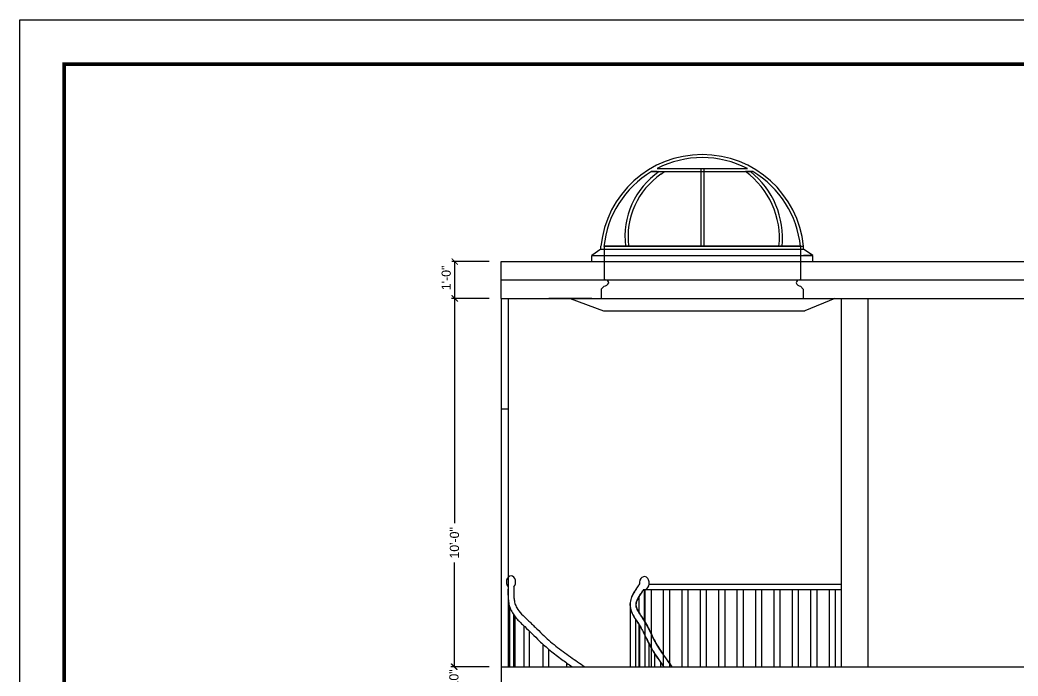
# Model space of a CAD drawing. Extents: x 10753 to 18704, y -5361 to 1140.
# Drawn here: x 11744.9 to 12070.2, y -2950.2 to -2736.5 of the extents above; entities that cross this region are included whole.
import ezdxf

# ---------------------------------------------------------------- set-up
doc = ezdxf.new("R2010")
doc.units = 0
doc.header["$LTSCALE"] = 30
doc.header["$MEASUREMENT"] = 0
doc.header["$PDMODE"] = 3
doc.layers.get('0').update_dxf_attribs({"linetype": 'CONTINUOUS'})
doc.layers.get('DEFPOINTS').update_dxf_attribs({"linetype": 'CONTINUOUS'})
for name, color, linetype in [('DOOR', 4, 'CONTINUOUS'), ('DWL', 1, 'CONTINUOUS'), ('FLOORING', 194, 'CONTINUOUS'), ('SEAL', 1, 'CONTINUOUS'), ('STAIRS', 5, 'CONTINUOUS'), ('Stairs section', 5, 'CONTINUOUS'), ('WL', 9, 'CONTINUOUS')]:
    doc.layers.add(name, color=color, linetype=linetype)
doc.styles.get("Standard").update_dxf_attribs({"font": 'stylu.ttf', "height": 3})
doc.dimstyles.new('D1', dxfattribs={"dimtxt": 6, "dimasz": 5, "dimexe": 1, "dimexo": 2, "dimgap": 1, "dimtad": 1, "dimdec": 4, "dimzin": 3, "dimdsep": 46, "dimlunit": 4, "dimtxsty": 'Standard', "dimcen": 3, "dimclrd": 7, "dimclre": 7, "dimclrt": 2, "dimadec": 0, "dimazin": 0, "dimtfac": 1, "dimtdec": 4, "dimtofl": 0, "dimtmove": 2, "dimatfit": 3, "dimfxl": 1, "dimfrac": 2, "dimtolj": 1, "dimtzin": 1, "dimarcsym": 0})

# ---------------------------------------------------------------- blocks, each defined once
blk = doc.blocks.new('_ArchTick')
at = {"color": 0, "linetype": 'ByBlock', "const_width": 0.15}
blk.add_lwpolyline([(-0.5, -0.5), (0.5, 0.5)], dxfattribs=at)
blk = doc.blocks.new('*D700')
at = {"layer": 'DEFPOINTS', "color": 0, "transparency": 16777216}
for p in [(11886.36, -2947.19), (11901.79, -2947.19), (11901.79, -2957.19)]:
    blk.add_point(p, dxfattribs=at)
at = {"layer": 'DOOR', "color": 93, "lineweight": -2, "transparency": 16777216}
for p, q in [((11897.79, -2947.19), (11885.36, -2947.19)), ((11886.36, -2947.19), (11886.36, -2947.19)), ((11886.36, -2957.19), (11886.36, -2954.83)), ((11897.79, -2957.19), (11885.36, -2957.19))]:
    blk.add_line(p, q, dxfattribs=at)
at = {"layer": 'DOOR', "color": 93, "lineweight": -2, "transparency": 16777216, "xscale": 2, "yscale": 2, "zscale": 2}
for p, rotation in [((11886.36, -2947.19), 90), ((11886.36, -2957.19), 270)]:
    blk.add_blockref('_ArchTick', p, dxfattribs=dict(at, rotation=rotation))
at = {"layer": 'DOOR', "color": 93, "transparency": 16777216, "insert": (11886.36, -2951.01), "char_height": 3, "attachment_point": 5, "rotation": 90}
blk.add_mtext('\\A1;10"', dxfattribs=at)
blk = doc.blocks.new('*D701')
at = {"layer": 'DEFPOINTS', "color": 0, "transparency": 16777216}
for p in [(11886.53, -2827.19), (11901.79, -2827.19), (11901.79, -2947.19)]:
    blk.add_point(p, dxfattribs=at)
at = {"layer": 'DOOR', "color": 93, "lineweight": -2, "transparency": 16777216}
for p, q in [((11897.79, -2827.19), (11885.53, -2827.19)), ((11886.53, -2827.19), (11886.53, -2900.4)), ((11886.53, -2947.19), (11886.53, -2913.29)), ((11897.79, -2947.19), (11885.53, -2947.19))]:
    blk.add_line(p, q, dxfattribs=at)
at = {"layer": 'DOOR', "color": 93, "lineweight": -2, "transparency": 16777216, "xscale": 2, "yscale": 2, "zscale": 2}
for p, rotation in [((11886.53, -2827.19), 90), ((11886.53, -2947.19), 270)]:
    blk.add_blockref('_ArchTick', p, dxfattribs=dict(at, rotation=rotation))
at = {"layer": 'DOOR', "color": 93, "transparency": 16777216, "insert": (11886.53, -2906.84), "char_height": 3, "attachment_point": 5, "rotation": 90}
blk.add_mtext('\\A1;10\'-0"', dxfattribs=at)
blk = doc.blocks.new('*D702')
at = {"layer": 'DEFPOINTS', "color": 0, "transparency": 16777216}
for p in [(11886.66, -2815.19), (11901.79, -2815.19), (11901.79, -2827.19)]:
    blk.add_point(p, dxfattribs=at)
at = {"layer": 'DOOR', "color": 93, "lineweight": -2, "transparency": 16777216}
for p, q in [((11897.79, -2815.19), (11885.66, -2815.19)), ((11886.66, -2827.19), (11886.66, -2815.19)), ((11897.79, -2827.19), (11885.66, -2827.19))]:
    blk.add_line(p, q, dxfattribs=at)
at = {"layer": 'DOOR', "color": 93, "lineweight": -2, "transparency": 16777216, "xscale": 2, "yscale": 2, "zscale": 2}
for p, rotation in [((11886.66, -2815.19), 90), ((11886.66, -2827.19), 270)]:
    blk.add_blockref('_ArchTick', p, dxfattribs=dict(at, rotation=rotation))
at = {"layer": 'DOOR', "color": 93, "transparency": 16777216, "insert": (11883.84, -2820.49), "char_height": 3, "attachment_point": 5, "rotation": 90}
blk.add_mtext('\\A1;1\'-0"', dxfattribs=at)

msp = doc.modelspace()

# ---------------------------------------------------------------- linework, layer by layer
at = {"layer": 'DWL'}
for p, q in [((11946.75214, -2920.33127), (11946.81566, -2920.33127)), ((11949.96713, -2920.33127), (12012.57454, -2920.33127)), ((11948.20302, -2922.04015), (12012.57454, -2922.04015)), ((11948.57977, -2922.04015), (11948.57977, -2947.18571)), ((11950.57977, -2922.04015), (11950.57977, -2947.18571)), ((11954.57977, -2922.04015), (11954.57977, -2947.18571)), ((11956.57977, -2922.04015), (11956.57977, -2947.18571)), ((11960.57977, -2922.04015), (11960.57977, -2947.18571)), ((11962.57977, -2922.04015), (11962.57977, -2947.18571)), ((11966.57977, -2922.04015), (11966.57977, -2947.18571)), ((11968.57977, -2922.04015), (11968.57977, -2947.18571)), ((11972.57977, -2922.04015), (11972.57977, -2947.18571)), ((11974.57977, -2922.04015), (11974.57977, -2947.18571)), ((11978.57977, -2922.04015), (11978.57977, -2947.18571)), ((11980.57977, -2922.04015), (11980.57977, -2947.18571)), ((11984.57977, -2922.04015), (11984.57977, -2947.18571)), ((11986.57977, -2922.04015), (11986.57977, -2947.18571)), ((11990.57977, -2922.04015), (11990.57977, -2947.18571)), ((11992.57977, -2922.04015), (11992.57977, -2947.18571)), ((11996.57977, -2922.04015), (11996.57977, -2947.18571)), ((11998.57977, -2922.04015), (11998.57977, -2947.18571)), ((12002.57977, -2922.04015), (12002.57977, -2947.18571)), ((12004.57977, -2922.04015), (12004.57977, -2947.18571)), ((12008.57977, -2922.04015), (12008.57977, -2947.18571)), ((12010.57977, -2922.04015), (12010.57977, -2947.18571))]:
    msp.add_line(p, q, dxfattribs=at)
at = {"layer": 'FLOORING'}
msp.add_line((11903.98199, -2918.0852), (11903.98199, -2924.26122), dxfattribs=at)
at = {"layer": 'SEAL', "color": 1}
msp.add_lwpolyline([(12691.57105, -2736.45465), (12691.57105, -3372.008), (11744.93463, -3372.008), (11744.93463, -2736.45465)], close=True, dxfattribs=at)
at = {"layer": 'STAIRS'}
for p, q in [((11904.01688, -2921.18571), (11903.98199, -2921.18571)), ((11903.98199, -2921.18571), (11903.98199, -2947.18571)), ((11948.45971, -2932.36101), (11948.45971, -2922.05284)), ((11946.55896, -2924.49914), (11946.55896, -2929.43225)), ((11904.44521, -2927.42442), (11904.44521, -2947.18571)), ((11905.88274, -2947.18571), (11905.88274, -2930.36504)), ((11943.77882, -2927.21843), (11943.77882, -2947.18571)), ((11906.34596, -2947.18571), (11906.34596, -2930.98166)), ((11945.67957, -2947.18571), (11945.67957, -2931.95827)), ((11946.55896, -2933.27765), (11946.55896, -2947.18571)), ((11946.79441, -2933.638), (11946.79441, -2947.18571)), ((11909.09406, -2933.82795), (11909.09406, -2947.18571)), ((11910.99481, -2947.18571), (11910.99481, -2935.65103)), ((11915.33672, -2939.84311), (11915.33672, -2947.18571)), ((11948.69516, -2947.18571), (11948.69516, -2937.14744)), ((11949.87077, -2939.57042), (11949.87077, -2947.18571)), ((11917.23747, -2947.18571), (11917.23747, -2941.50349)), ((11951.77152, -2947.18571), (11951.77152, -2942.8589)), ((11923.05048, -2945.93333), (11923.05048, -2947.18571)), ((11953.67207, -2945.67568), (11953.67207, -2947.18571))]:
    msp.add_line(p, q, dxfattribs=at)
for centre, major_axis, start_param, end_param in [((11904.94981, -2919.61695), (0, 1.99165), 3.80537458, 8.731744623), ((11904.94981, -2919.61695), (0, 1.99165), 3.80537458, 8.731744623), ((11948.39139, -2919.9469), (0, 2.10786), 3.023777867, 8.037357802)]:
    msp.add_ellipse(centre, major_axis=major_axis, ratio=0.7603, start_param=start_param, end_param=end_param, dxfattribs=at)
for points, knots in [([(11946.75214, -2920.33127), (11946.56571, -2920.59309), (11946.3774, -2920.85755), (11945.81667, -2921.65918), (11945.44846, -2922.20398), (11944.79301, -2923.29838), (11944.50181, -2923.84594), (11944.02683, -2925.00563), (11943.84132, -2925.62131), (11943.72247, -2926.56567), (11943.70602, -2926.85527), (11943.72091, -2927.46771), (11943.75712, -2927.7831), (11943.87151, -2928.38421), (11943.94948, -2928.67251), (11944.25854, -2929.60127), (11944.55228, -2930.19456), (11945.19915, -2931.32858), (11945.55425, -2931.86924), (11946.25717, -2932.92106), (11946.60513, -2933.43201), (11947.2214, -2934.41829), (11947.50109, -2934.91295), (11948.03247, -2935.91652), (11948.2832, -2936.42388), (11948.83256, -2937.56362), (11949.12933, -2938.19872), (11949.64892, -2939.26181), (11949.86402, -2939.68891), (11950.31578, -2940.53524), (11950.55011, -2940.95215), (11951.27297, -2942.18614), (11951.78133, -2942.98655), (11952.88156, -2944.6413), (11953.47527, -2945.49036), (11954.27133, -2946.61381), (11954.47559, -2946.90035), (11954.68031, -2947.18571)], [0, 0, 0, 0, 0.913674836, 0.913674836, 2.741024509, 2.741024509, 4.470674674, 4.470674674, 6.20032484, 6.20032484, 6.935354847, 6.935354847, 7.733498702, 7.733498702, 8.531642557, 8.531642557, 10.405771528, 10.405771528, 12.279900498, 12.279900498, 14.154029469, 14.154029469, 16.02815844, 16.02815844, 17.90228741, 17.90228741, 20.19509475, 20.19509475, 21.714694395, 21.714694395, 23.234294041, 23.234294041, 26.273493331, 26.273493331, 29.656524464, 29.656524464, 30.821387682, 30.821387682, 30.821387682, 30.821387682]), ([(11946.81566, -2920.33127), (11946.62923, -2920.59309), (11946.44092, -2920.85755), (11945.88019, -2921.65918), (11945.51198, -2922.20398), (11944.85653, -2923.29838), (11944.56533, -2923.84594), (11944.09034, -2925.00563), (11943.90484, -2925.62131), (11943.78599, -2926.56567), (11943.76954, -2926.85527), (11943.78442, -2927.46771), (11943.82064, -2927.7831), (11943.93503, -2928.38421), (11944.01299, -2928.67251), (11944.32206, -2929.60127), (11944.6158, -2930.19456), (11945.26267, -2931.32858), (11945.61777, -2931.86924), (11946.32069, -2932.92106), (11946.66865, -2933.43201), (11947.28492, -2934.41829), (11947.56461, -2934.91295), (11948.09599, -2935.91652), (11948.34672, -2936.42388), (11948.89608, -2937.56362), (11949.19285, -2938.19872), (11949.71244, -2939.26181), (11949.92754, -2939.68891), (11950.3793, -2940.53524), (11950.61363, -2940.95215), (11951.33649, -2942.18614), (11951.84485, -2942.98655), (11952.94508, -2944.6413), (11953.53879, -2945.49036), (11954.33485, -2946.61381), (11954.53911, -2946.90035), (11954.74383, -2947.18571)], [0, 0, 0, 0, 0.913674836, 0.913674836, 2.741024509, 2.741024509, 4.470674674, 4.470674674, 6.20032484, 6.20032484, 6.935354847, 6.935354847, 7.733498702, 7.733498702, 8.531642557, 8.531642557, 10.405771528, 10.405771528, 12.279900498, 12.279900498, 14.154029469, 14.154029469, 16.02815844, 16.02815844, 17.90228741, 17.90228741, 20.19509475, 20.19509475, 21.714694395, 21.714694395, 23.234294041, 23.234294041, 26.273493331, 26.273493331, 29.656524464, 29.656524464, 30.821387682, 30.821387682, 30.821387682, 30.821387682]), ([(11903.98239, -2921.14915), (11903.9749, -2921.48612), (11903.9673, -2921.82696), (11903.95173, -2922.85701), (11903.9507, -2923.55364), (11904.00751, -2924.8387), (11904.05603, -2925.42707), (11904.22428, -2926.55116), (11904.33867, -2927.08791), (11904.68163, -2928.19368), (11904.91587, -2928.73607), (11905.45305, -2929.7398), (11905.75637, -2930.20323), (11906.79332, -2931.59281), (11907.60739, -2932.41321), (11908.75445, -2933.51041), (11909.0942, -2933.82724), (11910.24763, -2934.91614), (11911.03706, -2935.69045), (11912.60083, -2937.22955), (11913.37359, -2937.99275), (11914.73768, -2939.29425), (11915.32418, -2939.83955), (11916.52409, -2940.9049), (11917.1344, -2941.4234), (11918.9885, -2942.94275), (11920.25547, -2943.90747), (11922.63027, -2945.64224), (11923.73301, -2946.42094), (11924.83689, -2947.18571)], [0, 0, 0, 0, 0.957904745, 0.957904745, 2.873714236, 2.873714236, 4.485441246, 4.485441246, 5.977311966, 5.977311966, 7.639313559, 7.639313559, 9.301315152, 9.301315152, 12.95124841, 12.95124841, 14.495596591, 14.495596591, 18.346049333, 18.346049333, 22.196502075, 22.196502075, 25.038737156, 25.038737156, 27.880972238, 27.880972238, 33.565442401, 33.565442401, 38.452076456, 38.452076456, 38.452076456, 38.452076456]), ([(11903.98239, -2921.14915), (11903.9749, -2921.48612), (11903.9673, -2921.82696), (11903.95173, -2922.85701), (11903.9507, -2923.55364), (11904.00751, -2924.8387), (11904.05603, -2925.42707), (11904.22428, -2926.55116), (11904.33867, -2927.08791), (11904.68163, -2928.19368), (11904.91587, -2928.73607), (11905.45305, -2929.7398), (11905.75637, -2930.20323), (11906.79332, -2931.59281), (11907.60739, -2932.41321), (11908.75445, -2933.51041), (11909.0942, -2933.82724), (11910.24763, -2934.91614), (11911.03706, -2935.69045), (11912.60083, -2937.22955), (11913.37359, -2937.99275), (11914.73768, -2939.29425), (11915.32418, -2939.83955), (11916.52409, -2940.9049), (11917.1344, -2941.4234), (11918.9885, -2942.94275), (11920.25547, -2943.90747), (11922.63027, -2945.64224), (11923.73301, -2946.42094), (11924.83689, -2947.18571)], [0, 0, 0, 0, 0.957904745, 0.957904745, 2.873714236, 2.873714236, 4.485441246, 4.485441246, 5.977311966, 5.977311966, 7.639313559, 7.639313559, 9.301315152, 9.301315152, 12.95124841, 12.95124841, 14.495596591, 14.495596591, 18.346049333, 18.346049333, 22.196502075, 22.196502075, 25.038737156, 25.038737156, 27.880972238, 27.880972238, 33.565442401, 33.565442401, 38.452076456, 38.452076456, 38.452076456, 38.452076456]), ([(11905.88233, -2921.22227), (11905.87415, -2921.58988), (11905.8661, -2921.95289), (11905.85139, -2923.022), (11905.85459, -2923.70828), (11905.92037, -2924.85315), (11905.97012, -2925.32871), (11906.09841, -2926.05811), (11906.16141, -2926.33257), (11906.3097, -2926.83352), (11906.39497, -2927.06608), (11906.59638, -2927.52931), (11906.71182, -2927.75777), (11907.24887, -2928.69658), (11907.7973, -2929.38379), (11909.04985, -2930.72153), (11909.7515, -2931.37162), (11910.86371, -2932.41985), (11911.26756, -2932.80715), (11912.0579, -2933.57407), (11912.44612, -2933.95502), (11913.59703, -2935.08725), (11914.34596, -2935.82785), (11915.81708, -2937.23873), (11916.53838, -2937.90891), (11918.02186, -2939.20704), (11918.78275, -2939.83766), (11921.10676, -2941.68474), (11922.71115, -2942.85627), (11925.87414, -2945.08985), (11927.42543, -2946.15145), (11928.98438, -2947.18571)], [0, 0, 0, 0, 1.045008342, 1.045008342, 3.135025027, 3.135025027, 4.780688084, 4.780688084, 5.869973639, 5.869973639, 6.893788518, 6.893788518, 7.917603397, 7.917603397, 11.146602348, 11.146602348, 14.375601298, 14.375601298, 16.256121736, 16.256121736, 18.136642175, 18.136642175, 21.897683051, 21.897683051, 25.516052298, 25.516052298, 29.134421545, 29.134421545, 36.371160038, 36.371160038, 43.297241017, 43.297241017, 43.297241017, 43.297241017]), ([(11905.88233, -2921.22227), (11905.87415, -2921.58988), (11905.8661, -2921.95289), (11905.85139, -2923.022), (11905.85459, -2923.70828), (11905.92037, -2924.85315), (11905.97012, -2925.32871), (11906.09841, -2926.05811), (11906.16141, -2926.33257), (11906.3097, -2926.83352), (11906.39497, -2927.06608), (11906.59638, -2927.52931), (11906.71182, -2927.75777), (11907.24887, -2928.69658), (11907.7973, -2929.38379), (11909.04985, -2930.72153), (11909.7515, -2931.37162), (11910.86371, -2932.41985), (11911.26756, -2932.80715), (11912.0579, -2933.57407), (11912.44612, -2933.95502), (11913.59703, -2935.08725), (11914.34596, -2935.82785), (11915.81708, -2937.23873), (11916.53838, -2937.90891), (11918.02186, -2939.20704), (11918.78275, -2939.83766), (11921.10676, -2941.68474), (11922.71115, -2942.85627), (11925.87414, -2945.08985), (11927.42543, -2946.15145), (11928.98438, -2947.18571)], [0, 0, 0, 0, 1.045008342, 1.045008342, 3.135025027, 3.135025027, 4.780688084, 4.780688084, 5.869973639, 5.869973639, 6.893788518, 6.893788518, 7.917603397, 7.917603397, 11.146602348, 11.146602348, 14.375601298, 14.375601298, 16.256121736, 16.256121736, 18.136642175, 18.136642175, 21.897683051, 21.897683051, 25.516052298, 25.516052298, 29.134421545, 29.134421545, 36.371160038, 36.371160038, 43.297241017, 43.297241017, 43.297241017, 43.297241017]), ([(11948.1395, -2922.04015), (11947.95562, -2922.2984), (11947.77358, -2922.55408), (11947.24275, -2923.31261), (11946.90924, -2923.8075), (11946.34601, -2924.74312), (11946.11376, -2925.1854), (11945.77744, -2925.99913), (11945.67515, -2926.36705), (11945.61553, -2926.82852), (11945.6091, -2926.96364), (11945.61904, -2927.24624), (11945.64043, -2927.40773), (11945.72226, -2927.76683), (11945.7829, -2927.96238), (11946.03274, -2928.60808), (11946.29115, -2929.09863), (11946.91492, -2930.12563), (11947.2786, -2930.66278), (11947.89577, -2931.58393), (11948.14465, -2931.95818), (11948.84312, -2933.07666), (11949.24368, -2933.81206), (11949.97526, -2935.25132), (11950.30772, -2935.95698), (11950.93341, -2937.26952), (11951.22762, -2937.87978), (11952.26756, -2939.8649), (11953.125, -2941.22876), (11954.5699, -2943.36545), (11955.12445, -2944.15374), (11956.22043, -2945.69361), (11956.76363, -2946.44427), (11957.31093, -2947.18571)], [0, 0, 0, 0, 0.901212423, 0.901212423, 2.703637268, 2.703637268, 4.443277155, 4.443277155, 6.182917042, 6.182917042, 6.985418038, 6.985418038, 7.931404306, 7.931404306, 8.877390573, 8.877390573, 10.863697129, 10.863697129, 12.850003685, 12.850003685, 14.160055161, 14.160055161, 16.656343596, 16.656343596, 19.152632032, 19.152632032, 21.447134795, 21.447134795, 26.876138777, 26.876138777, 30.083240694, 30.083240694, 33.211292033, 33.211292033, 33.211292033, 33.211292033]), ([(11948.20302, -2922.04015), (11948.01914, -2922.2984), (11947.8371, -2922.55408), (11947.30627, -2923.31261), (11946.97276, -2923.8075), (11946.40953, -2924.74312), (11946.17728, -2925.1854), (11945.84095, -2925.99913), (11945.73867, -2926.36705), (11945.67905, -2926.82852), (11945.67262, -2926.96364), (11945.68256, -2927.24624), (11945.70395, -2927.40773), (11945.78578, -2927.76683), (11945.84642, -2927.96238), (11946.09626, -2928.60808), (11946.35467, -2929.09863), (11946.97844, -2930.12563), (11947.34212, -2930.66278), (11947.95929, -2931.58393), (11948.20817, -2931.95818), (11948.90664, -2933.07666), (11949.3072, -2933.81206), (11950.03878, -2935.25132), (11950.37124, -2935.95698), (11950.99693, -2937.26952), (11951.29114, -2937.87978), (11952.33107, -2939.8649), (11953.18851, -2941.22876), (11954.63342, -2943.36545), (11955.18797, -2944.15374), (11956.28395, -2945.69361), (11956.82715, -2946.44427), (11957.37445, -2947.18571)], [0, 0, 0, 0, 0.901212423, 0.901212423, 2.703637268, 2.703637268, 4.443277155, 4.443277155, 6.182917042, 6.182917042, 6.985418038, 6.985418038, 7.931404306, 7.931404306, 8.877390573, 8.877390573, 10.863697129, 10.863697129, 12.850003685, 12.850003685, 14.160055161, 14.160055161, 16.656343596, 16.656343596, 19.152632032, 19.152632032, 21.447134795, 21.447134795, 26.876138777, 26.876138777, 30.083240694, 30.083240694, 33.211292033, 33.211292033, 33.211292033, 33.211292033])]:
    msp.add_open_spline(points, degree=3, knots=knots, dxfattribs=at)
at = {"layer": 'Stairs section'}
for p, q in [((11952.53465, -2785.87629), (11950.73625, -2785.87629)), ((11950.73625, -2785.87629), (11953.22518, -2785.87645)), ((11952.53465, -2785.87629), (11982.00274, -2785.88335)), ((11952.53489, -2784.87629), (11982.00298, -2784.88335)), ((11953.79507, -2786.69817), (11954.93453, -2785.87686)), ((11966.76894, -2784.87982), (11966.76894, -2810.18571)), ((11967.76894, -2784.87982), (11967.76894, -2810.18571)), ((11983.7997, -2785.88335), (11981.33012, -2785.88319)), ((11982.00274, -2785.88335), (11983.7997, -2785.88335)), ((11934.25146, -2811.18571), (11931.25146, -2813.18571)), ((11931.25146, -2813.18571), (12003.27269, -2813.18571)), ((11931.25146, -2815.18571), (11931.25146, -2813.18571)), ((11931.25146, -2813.18571), (11934.25146, -2813.18571)), ((11934.25146, -2811.18571), (11934.25146, -2810.18571)), ((11934.25146, -2811.18571), (12000.27269, -2811.18571)), ((11935.25659, -2810.18571), (12000.27269, -2810.18571)), ((11935.25659, -2810.18571), (11935.25659, -2821.15114)), ((11935.25659, -2810.18571), (11942.26003, -2810.18571)), ((11999.26756, -2810.18571), (11935.25659, -2810.18571)), ((11999.26756, -2810.18571), (11992.26756, -2810.18571)), ((11999.27764, -2810.28509), (11999.27764, -2821.15114)), ((12000.27269, -2811.18571), (12000.27269, -2810.18571)), ((12003.27269, -2813.18571), (12000.27269, -2811.18571)), ((12003.27269, -2813.18571), (12000.27269, -2813.18571)), ((12003.27269, -2815.18571), (12003.27269, -2813.18571)), ((11901.78715, -2815.18571), (12134.33318, -2815.18571)), ((11901.78715, -2827.18571), (11901.78715, -2815.18571)), ((11901.78715, -2821.18571), (11935.97697, -2821.18571)), ((11935.25659, -2821.15114), (11999.27764, -2821.15114)), ((11936.82826, -2822.15114), (11936.82826, -2822.15114)), ((11998.76574, -2821.18571), (12134.33318, -2821.18571)), ((11935.25659, -2823.15114), (11934.38048, -2824.15114)), ((11934.38048, -2824.15114), (11934.38048, -2827.18571)), ((11999.27764, -2823.15114), (12000.16591, -2824.15114)), ((12000.16591, -2824.15114), (12000.16591, -2827.18571)), ((11901.78715, -2827.18571), (12134.33318, -2827.18571)), ((11901.78715, -2827.18571), (11901.78715, -2947.18571)), ((11903.98199, -2827.18571), (11903.98199, -2947.18571)), ((11931.25146, -2827.18571), (11917.22263, -2827.18571)), ((11924.23704, -2827.18571), (11935.06844, -2831.18571)), ((12010.43567, -2827.18571), (12000.74316, -2831.18571)), ((12012.57454, -2827.18571), (12012.57454, -2947.18571)), ((12021.27195, -2827.18571), (12021.27195, -2947.18571)), ((11935.06844, -2831.18571), (12000.74316, -2831.18571)), ((11901.78715, -2863.18571), (11903.98199, -2863.18571)), ((11901.78715, -2947.18571), (12134.33318, -2947.18571)), ((11901.78715, -2947.18571), (11901.78715, -2957.18571)), ((11924.83689, -2947.18571), (11928.98438, -2947.18571)), ((11954.74383, -2947.18571), (11957.37445, -2947.18571))]:
    msp.add_line(p, q, dxfattribs=at)
for centre, radius, start, end in [((11967.26208, -2813.48278), 33.17486, 5.7037479, 174.2962521), ((11967.26208, -2813.48278), 32.17486, 62.7322264, 117.2403056), ((11967.26208, -2813.48278), 32.17486, 120.9056303, 174.2962521), ((11967.98861, -2807.16342), 25.90548, 124.7429784, 186.6997179), ((11967.98861, -2807.16342), 24.90548, 124.7429784, 186.6997179), ((11965.9033, -2807.43857), 26.507, 354.0512816, 54.4093374), ((11965.9033, -2807.43857), 27.507, 354.0512816, 51.5940039), ((11967.26208, -2813.48278), 32.17486, 5.7037479, 59.0698886), ((11935.14726, -2821.24424), 1.91003, 273.2814109, 331.6531172), ((11935.55702, -2822.41405), 1.29815, 11.6846193, 76.6191474), ((11999.1049, -2822.40078), 1.26152, 97.8704499, 168.5865489), ((11999.33015, -2821.58406), 1.56797, 201.202789, 268.081112)]:
    msp.add_arc(centre, radius, start, end, dxfattribs=at)
at = {"layer": 'WL', "const_width": 1.2037}
msp.add_lwpolyline([(12677.12666, -2750.89904), (12677.12666, -3357.56361), (11759.37903, -3357.56361), (11759.37903, -2750.89904)], close=True, dxfattribs=at)

# ---------------------------------------------------------------- dimensions: what is measured, and where the dimension line sits
at = {"layer": 'DOOR'}
for base, p1, p2, picture, middle in [((11886.6575, -2815.18571), (11901.78715, -2827.18571), (11901.78715, -2815.18571), '*D702', (11883.83955, -2820.49158)), ((11886.52983, -2827.18571), (11901.78715, -2947.18571), (11901.78715, -2827.18571), '*D701', (11886.52983, -2906.84283)), ((11886.35978, -2947.18571), (11901.78715, -2957.18571), (11901.78715, -2947.18571), '*D700', (11886.35978, -2951.01296))]:
    dim = msp.add_linear_dim(base=base, p1=p1, p2=p2, angle=90, dimstyle='D1', override={"dimtxt": 3, "dimasz": 2, "dimexo": 4, "dimblk": 'ArchTick', "dimclrd": 93, "dimclre": 93, "dimclrt": 93, "dimldrblk": 'ArchTick'}, dxfattribs=at)
    dim.commit()
    dim.dimension.update_dxf_attribs({"geometry": picture, "text_midpoint": middle, "dimtype": 160})

doc.saveas('drawing.dxf')
